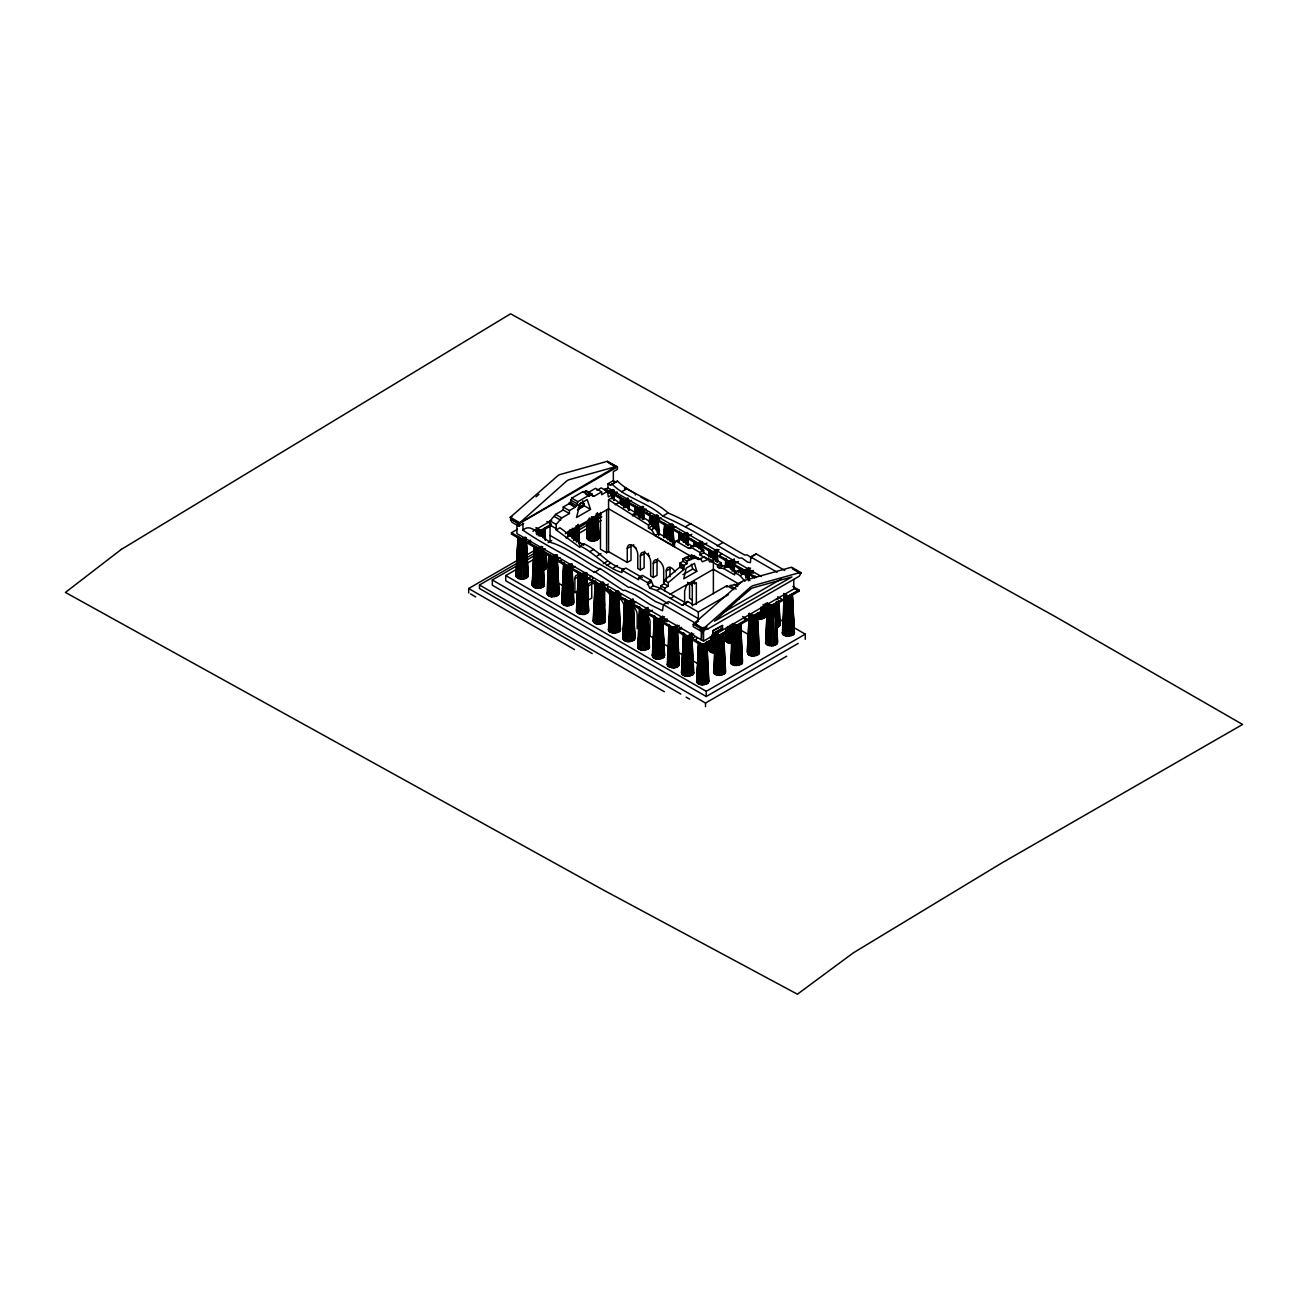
<?xml version="1.0" encoding="UTF-8"?>
<svg xmlns="http://www.w3.org/2000/svg" width="1308" height="1308" viewBox="0 0 1308 1308"><rect width="100%" height="100%" fill="white"/><g stroke="black" fill="none" stroke-linecap="round" stroke-linejoin="round"><path stroke-width="1.5" d="M520.502 579.052L521.042 538.553L520.061 538.324L519.031 578.692L523.658 579.052L527.353 577.417L525.554 537.474M536.689 588.24L537.212 547.741L536.247 547.512L535.217 587.897L539.828 588.24L543.539 586.605L541.741 546.662M539.664 536.035L539.746 529.953M557.224 595.925L556.407 555.246L558.205 595.189L551.338 596.84L551.878 556.341M571.269 564.189L573.067 604.133L567.786 605.882L566.201 605.768L566.74 565.269M572.136 538.373L572.266 528.252M580.932 614.433L581.471 573.95L580.507 573.705L579.46 614.09L584.087 614.433L587.783 612.798L586 572.855M597.004 515.368L598.083 539.337L594.372 540.972L591.216 540.972L591.543 516.676M603.593 623.327L602.759 582.649L604.558 622.592L597.707 624.243L598.23 583.744M617.85 591.445L619.649 631.388L614.368 633.137L612.798 633.023L613.321 592.524M623.507 507.553L623.622 499.46M632.287 599.653L634.184 639.939L628.919 641.705L627.333 641.59L627.873 601.091M637.993 516.039L638.091 507.929M647.068 608.596L648.85 648.523L643.585 650.289L641.999 650.174L642.539 609.675M652.659 528.759C654.278 524.721 651.629 506.343 650.812 522.039M662.061 616.64L663.712 657.466L658.447 659.216L656.861 659.101L657.401 618.602L656.224 618.03M667.505 539.714L667.325 525.244L666.41 537.424M671.593 667.783L672.132 627.284L674.209 627.284L674.748 667.783L673.162 667.898L667.898 666.132L669.794 625.845M682.269 540.204L682.351 534.122M691.131 634.674L692.929 674.617L687.648 676.367L686.079 676.252L686.602 635.753M696.837 546.744L696.902 542.689M706.14 642.817L708.037 683.119L702.756 684.885L701.186 684.754L701.726 644.255M711.912 557.551L711.634 551.175M714.757 632.729L714.757 652.986L713.171 652.872L713.416 634.642M722.997 633.644L724.779 673.587L719.514 675.353L717.928 675.239L718.468 634.74M728.67 567.345L728.752 561.263M731.499 625.224L731.499 643.471L729.913 643.34L730.158 625.126M741.865 663.843L740.475 623.344L741.865 663.843L735.014 665.478L735.537 624.979L734.36 624.406M743.434 573.999L743.124 569.65L742.404 573.754M756.711 614.008L758.607 654.311L753.326 656.076L751.757 655.946L752.296 615.447M764.117 605.751L764.657 617.736L757.806 619.371L757.888 613.305M769.954 645.76L770.494 605.261L769.513 605.032L768.483 645.4L773.11 645.76L776.805 644.125L775.415 603.609L776.805 644.125M792.583 635.312L791.765 594.649L793.547 634.593L786.697 636.228L787.236 595.729M538.618 535.773L537.882 528.988M549.883 596.481L550.913 556.096L549.442 555.246L547.643 595.189L551.338 596.84M566.201 605.768L564.729 605.408L565.775 565.04L564.893 564.304M570.877 536.035L571.024 529.985M591.216 540.972L589.761 540.629L590.317 518.426M597.707 624.243L596.235 623.883L597.265 583.499M611.327 632.663L612.357 592.295L611.523 591.919L610.068 632.107L612.798 633.023M622.494 505.28L622.444 498.888M627.333 641.59L625.862 641.231L626.908 600.846L625.535 599.653M636.98 513.766C638.827 506.703 634.233 504.005 635.394 512.85M641.999 650.174L640.528 649.814L641.574 609.446L640.675 608.711M651.646 524.459L651.858 516.382M656.861 659.101L655.39 658.758L656.42 618.373M670.121 667.423L671.151 627.039M681.223 539.959C683.07 532.896 678.492 530.214 679.637 539.043M684.607 675.909L685.637 635.524L684.803 635.148L683.348 675.337L686.079 676.252M695.823 546.499L695.709 542.117M701.186 684.754L699.715 684.411L700.745 644.026M710.865 557.306L711.012 551.24M713.171 652.872L711.699 652.529L712.173 634.347M717.928 675.239L716.457 674.879L717.503 634.494L716.604 633.775M727.624 567.1L726.905 560.314M729.913 643.34L728.458 642.996L728.867 626.843M735.014 665.478L733.543 665.118L734.573 624.75M751.757 655.946L750.285 655.602L751.315 615.218L749.958 614.008M785.225 635.884L786.271 595.5L784.784 594.649L783.001 634.593L786.697 636.228M517.772 578.136L519.227 537.948L518.197 536.901L516.186 576.566L519.031 578.692M533.958 587.341L535.413 547.153L534.367 546.106L532.372 585.755L535.217 587.897M537.784 533.37L537.931 529.348M548.608 595.925L550.079 555.736M564.729 605.408L563.47 604.852L564.942 564.664M569.765 535.544L569.977 529.511M578.201 613.534L579.673 573.345L578.626 572.299L576.632 611.948L579.46 614.09M589.761 540.629L588.486 540.073L589.303 517.968M594.976 623.327L595.794 582.649L593.995 622.592L596.235 623.883M621.594 504.888C623.099 498.119 619.845 494.784 620.466 503.76M625.862 641.231L624.603 640.675L626.074 600.486M635.999 515.368L636.293 507.341M640.528 649.814L639.269 649.259L640.74 609.07M655.39 658.758L654.131 658.186L655.602 617.997M665.445 536.999C666.786 518.72 664.235 521.074 664.137 537.784M668.862 666.867L669.68 626.189M680.324 539.55L680.552 533.533M694.94 546.106L694.319 540.727M699.715 684.411L698.456 683.855L699.388 642.817M709.966 556.897L709.655 550.03M711.699 652.529L710.44 651.956L710.882 639.906M716.457 674.879L715.198 674.323L716.67 634.135M726.725 566.691L726.954 560.674M728.458 642.996L727.183 642.441L727.771 626.352M733.543 665.118L732.267 664.562L733.739 624.374M741.538 573.362C742.895 569.062 739.723 565.906 740.442 572.266M750.285 655.602L749.026 655.046L750.481 614.858M768.483 645.4L767.224 644.844L768.679 604.656M783.966 635.312L785.438 595.124M549.851 558.532L549.998 554.478M611.294 594.715L611.441 590.66M625.764 605.31L625.911 601.255M684.574 637.944L684.722 633.889M516.186 576.566L517.265 563.699M517.657 555.54L518.508 537.179M516.807 577.417L518.589 537.474M533.272 576.975L533.451 572.888M533.648 568.817L534.302 554.543M532.977 586.605L534.776 546.662M537.032 534.858L537.294 528.873M548.019 583.515L548.69 569.242M562.669 601.14L563.078 588.371M563.454 580.212L564.206 563.911M562.505 604.133L563.764 563.029L561.688 602.367L563.47 604.852M568.915 534.907L569.078 530.917M577.515 603.168L576.632 611.948M577.711 599.08L577.891 595.009M578.087 590.938L578.741 576.648M577.237 612.798L579.035 572.855M587.897 527.664L587.684 536.362L586.703 537.588L588.486 540.073M587.521 539.337L588.42 519.374M593.995 622.592L593.194 620.842L594.175 619.616L594.47 608.89M594.846 600.732L595.696 582.371M609.463 619.714L610.231 603.397M610.607 595.238L610.787 591.151M610.068 632.107L609.087 631.388L610.754 590.562M620.908 504.365L621.169 498.381M623.916 630.309L624.586 616.035M625.061 605.833L625.338 599.718M624.603 640.675L623.638 639.939L625.437 599.996M638.304 645.008L638.958 630.734M639.334 622.575L640.004 608.302M639.269 649.259L638.304 648.523L639.955 607.697M649.913 523.396L650.289 515.238M650.027 523.511L650.256 514.633M653.346 649.863L652.349 655.7L654.131 658.186M653.64 643.749L654.67 621.316M653.166 657.466L654.948 617.523M665.151 524.181L664.578 536.411L665.249 524.459M682.743 662.943L683.414 648.67M683.888 638.467L684.068 634.396M683.348 675.337L682.367 674.617L684.035 633.791M694.27 545.6L694.45 541.61M698.456 683.855L697.491 683.119L699.273 643.176A6.622 3.826 0 0 0 701.039 643.487M709.443 550.112L709.165 556.227L709.541 550.39M710.44 651.956L709.476 651.237L709.917 641.247M715.198 674.323L714.233 673.587L715.934 633.366M725.94 566.021L726.218 559.906M726.038 566.184L726.169 559.301M726.512 632.075L725.4 639.939L727.183 642.441M726.218 641.705L726.676 631.715M732.267 664.562L731.303 663.843L733.003 623.622M740.753 572.659L740.949 568.571M740.868 572.855L741.047 568.866M748.143 648.752L748.814 634.478M749.288 624.276L749.746 614.09M749.026 655.046L748.062 654.311L749.844 614.368M766.537 634.478L767.093 622.248M767.567 612.046L767.943 603.887M766.259 644.125L767.649 603.609L765.638 643.274L767.224 644.844M783.476 620.875L784.13 606.601M516.186 574.735L518.099 537.653M532.372 585.755L534.269 546.858M536.591 532.961L536.787 529.053M536.591 534.253L536.901 528.318M547.643 595.189L549.033 554.69M561.9 603.282L563.895 562.424M568.277 536.133L568.473 532.176M576.632 610.133L578.528 573.051M586.916 536.672L587.717 521.058M586.916 538.487L587.815 520.649M593.391 621.741L595.402 580.899M609.087 631.388L610.476 589.679M624.93 600.192L622.821 638.19L623.638 639.939M623.033 639.089L625.028 599.44M634.854 512.899L635.05 508.992M634.952 512.245L635.247 506.294M638.304 648.523L639.694 606.83M649.487 523.527L649.978 513.766M649.586 522.889L649.978 514.96M652.561 656.616L654.556 615.757M664.137 536.362L664.742 524.655M667.898 666.132L669.287 625.633M679.015 541.038L679.506 531.277M683.757 632.909L681.55 672.852L682.367 674.617M681.762 673.767L683.757 634.118M693.747 546.989L694.058 541.054M697.491 683.119L696.673 681.354L697.769 662.878M697.981 658.987L698.766 643.373M696.87 682.269L698.881 642.62M708.74 556.44L709.05 550.586M708.838 555.786L709.149 549.834M709.476 651.237L709.263 640.756M708.871 650.387L709.263 642.457M714.233 673.587L715.623 633.088M725.515 567.558L725.907 558.418M725.613 640.855L726.12 630.947M731.303 663.843L732.594 624.079M740.344 572.953L740.541 569.045M747.44 651.646L749.353 614.564M748.062 654.311L749.451 613.812M783.001 634.593L784.391 594.094M515.99 575.651L518.05 536.313M532.16 584.856L534.236 545.501M536.444 533.615L536.656 529.675M547.038 594.339L548.804 556.064M568.081 535.315L568.293 531.391M576.419 611.049L578.496 571.694M586.703 537.588L587.537 521.843M593.194 620.842L595.254 581.488L595.908 582.305M608.482 630.538L610.346 590.284M620.319 503.122L620.63 497.22M622.821 638.19L624.897 598.835M634.805 511.591L635.018 507.651M639.563 607.435L637.699 647.689M649.438 522.235L649.847 514.371M652.349 655.7L654.409 616.362M663.99 537.065L664.709 523.298M667.293 665.281L669.14 625.028M678.852 541.725L679.375 531.882M681.55 672.852L683.626 633.513M693.6 546.352L693.91 540.449M696.673 681.354L698.734 642.015M708.593 557.094L709.001 549.229M708.658 649.471L709.067 641.607M715.378 634.462L713.628 672.737M725.351 566.904L725.776 559.023M725.4 639.939L725.826 632.075M730.698 662.992L732.464 624.701M740.295 571.629L740.508 567.705M747.244 652.545L749.304 613.207M765.638 643.274L767.502 603.021M782.397 633.742L784.146 595.451M699.306 619.207L668.715 601.549L663.352 604.656L662.518 610.771L650.141 604.639L635.377 595.091L624.93 590.235L623.278 590.529L594.322 571.4L594.322 572.413C571.285 557.388 545.763 546.106 522.987 530.198L522.922 523.821M784.735 570.386L756.22 553.922L750.825 556.979L750.432 562.636L747.489 562.08L742.012 558.075L739.233 558.107C713.939 544.014 689.332 527.238 662.715 516.088C647.869 502.452 626.745 498.413 612.046 484.222L610.329 485.121L607.958 483.747L607.958 487.949L761.321 576.501M543.915 537.392L543.67 528.988M543.36 551.927L543.834 570.108L546.057 568.817L545.338 552.843M572.087 604.852L570.68 564.304M612.684 498.397L613.027 489.879L613.485 499.852M642.424 519.39L642.62 506.85L643.16 518.835M633.219 640.675L632.402 599.996M647.885 649.259L646.479 608.711M686.602 543.572L686.88 533.043L687.419 545.027L687.354 540.923M674.748 667.783L677.479 666.867L676.547 625.845M677.479 666.867L678.443 666.132L676.661 626.189M733.003 570.713L732.693 560.314M723.814 674.323L722.408 633.775M757.643 655.046L756.809 614.368M775.84 644.844L775.006 604.182M776.167 627.513L779.323 626.319L778.244 602.367M516.905 524.165L516.905 533.566L703.541 641.1L703.541 631.372L706.86 626.745M633.726 626.221L634.02 636.963L635.001 638.19L634.184 639.939M764.657 614.22L764.657 617.736M776.331 630.407L777.41 643.274M683.005 558.761L687.06 561.099L687.06 563.634L683.005 561.296L683.005 558.761L691.605 555.181L698.799 559.383L700.728 559.252L702.38 561.819L708.347 559.235L709.721 561.949L713.383 561.263L713.383 593.783M689.103 556.096L693.158 558.434L698.145 557.764L698.799 559.383M550.047 541.577L550.047 520.895L555.606 514.387L563.225 509.989L569.389 513.537L569.389 510.594L563.225 507.046L563.225 509.989M624.079 569.421C607.566 564.827 599.26 550.374 583.646 543.736L579.902 545.91L579.902 547.398L556.194 529.936L556.194 524.443L561.77 517.935L569.389 513.537M543 537.801L543.621 529.348M626.875 507.308L626.875 498.888M656.24 530.508C655.798 504.953 656.845 515.565 657.303 532.078M617.409 632.663L616.379 592.295L617.212 591.919L618.684 632.107M685.67 543.997L686.242 533.533M700.107 548.51L700.156 542.117M661.488 658.758L660.654 618.03M732.071 571.138L732.644 560.674M690.689 675.909L689.659 635.524L690.493 635.148L691.965 675.337M739.625 665.118L738.807 624.406M589.172 495.176L577.907 501.683L576.615 505.689L570.468 502.141L571.743 498.135L583.025 491.628L589.172 496.043L586.098 494.277M546.074 554.428L546.057 568.817M557.012 557.388L559.023 593.44L558.205 595.189M586.605 574.997L588.6 611.049L587.783 612.798M605.163 619.927L604.558 622.592M662.518 619.665L664.529 655.7L663.712 657.466M708.642 680.454L708.037 683.119M792.256 594.846L794.365 632.827L793.547 634.593M579.902 545.91C595.81 553.284 604.95 567.459 622.003 572.561L622.003 570.206L638.631 579.82L638.631 577.547L647.346 582.567L649.618 587.995L656.747 590.513L682.433 605.359L687.665 601.516L693.551 604.917L726.954 585.641L733.772 589.581M682.433 605.359L687.665 601.516M511.297 518.638L510.316 517.298L557.094 476.357A9.581 5.526 -60 0 1 560.462 474.412L607.239 461.332L616.231 466.515L519.292 523.249L510.545 519.063L511.935 522.252L518.835 526.241L523.625 523.462M536.051 496.893L538.978 494.326M519.292 523.249L566.07 481.54A9.581 5.526 -60 0 1 569.454 479.595L616.231 466.515M702.282 628.658L694.286 623.262L741.064 582.322A9.581 5.526 -60 0 1 744.432 580.376L791.209 567.312L800.185 573.264L801.117 572.74L799.319 576.158L707.971 628.886L703.867 627.35L702.282 628.265L701.48 639.906M702.282 628.265L703.263 628.837L750.04 587.505A9.581 5.526 -60 0 1 753.408 585.559L800.185 572.495M679.751 563.176L683.806 565.514L683.806 569.536L668.274 582.632L668.274 586.115L664.219 583.777L664.219 580.294L679.751 567.198L679.751 563.176L683.005 561.296M523.658 579.052L523.478 538.258L525.129 578.692M539.828 588.24L539.648 547.447L541.299 587.897M584.087 614.433L583.908 573.64L585.559 614.09M669.99 541.741L670.121 525.244L671.151 541.463M714.184 559.579L714.43 551.175M730.943 569.372L730.829 561.263L731.81 561.034M745.674 578.038L745.92 569.65L746.737 577.793M689.234 676.252L688.695 635.753L689.659 635.524M738.153 665.478L737.63 624.979L738.595 624.75M773.11 645.76L772.93 604.966L774.581 645.4M526.208 538.275L528.17 575.651L527.353 577.417M597.658 513.979L598.9 537.588L598.083 539.337M542.591 551.404L544.357 584.856L543.539 586.605M546.826 593.44L547.038 592.524M633.661 544.619L633.252 545.943L636.097 548.085M571.907 564.991L573.869 602.367L573.067 604.133M648.392 553.284L648.392 554.118M608.269 629.622L609.266 628.396M618.488 592.246L620.466 629.622L619.649 631.388M667.08 664.382L668.061 663.156M677.201 625.028L679.261 664.382L678.443 666.132M691.67 633.513L693.747 672.852L692.929 674.617M778.898 600.961L780.14 624.57L779.323 626.319M730.485 662.077L732.202 660.131M782.184 632.827L783.165 631.617M723.635 634.462L725.597 671.838L724.779 673.587M740.606 622.739L742.47 662.992M757.348 613.207L759.425 652.545L758.607 654.311M510.316 517.674L511.902 516.758M607.958 483.747L613.338 480.625L613.338 471.665L617.425 469.31L617.425 466.923L607.239 461.332M510.545 520.437L512.54 519.292M510.545 519.063L518.835 523.854L617.425 466.923M525.113 538.471L522.072 540.22L511.444 534.089L511.444 532.748L517.527 529.25M612.308 497.547L608.563 499.705L648.49 525.162L648.49 528.007L652.234 525.849L652.234 522.987L618.978 502.599L612.308 497.547L612.308 494.702L608.4 496.958L607.386 491.416L601.68 494.718L601.68 491.873L593.832 496.402L592.311 495.748L592.311 494.228L586.164 490.68L583.025 492.495L583.025 491.628M569.094 502.926L575.258 507.193L569.094 503.645L570.468 502.141M522.987 530.198C532.307 520.927 543.621 541.774 553.447 543.261C570.092 549.327 584.186 561.312 599.702 569.307L599.702 568.293L628.641 587.423L630.293 587.129L640.756 592.001L655.504 601.533L662.061 604.296M563.225 507.046L569.094 503.645M596.955 490.353L601.239 487.868L609.544 492.626L614.106 489.993M589.172 496.043L592.311 494.228M610.329 485.121L617.441 481.115C632.14 495.291 653.264 499.329 668.11 512.981C694.712 524.132 719.318 540.891 744.628 555.001L747.408 554.968L751.511 557.96M612.046 484.222L617.441 481.115M575.258 506.474L576.615 505.689M532.928 531.261L551.649 520.453M578.038 505.215L583.319 502.174M604.427 489.977L607.958 487.949M569.389 510.594L575.258 507.193M525.113 537.13L522.072 538.896L511.444 532.748M578.12 507.733L584.186 504.218L584.186 505.558L578.12 509.057M604.999 488.669L609.544 491.301L612.585 489.535M577.384 509.907L584.382 505.853L590.529 509.417L576.534 517.494L580.016 503.727L587.194 499.591L590.529 509.417M551.42 525.489L540.776 531.62L536.231 528.988M542.82 546.793L538.258 549.425L527.631 543.278L527.631 541.953L530.656 540.188M527.631 543.278L530.656 541.528M627.693 499.378L624.652 501.127L614.024 494.996L614.024 493.656L617.065 491.906M614.024 494.996L617.065 493.23M621.741 491.694L627.137 488.587M556.194 529.936L559.938 527.778L583.646 545.24L583.646 543.736M541.299 546.335L538.258 548.085L527.631 541.953M468.673 592.851L468.673 588.502L518.131 559.938M526.961 554.837L534.024 550.766M548.166 542.607L551.698 540.564M565.367 533.697L608.563 508.763L691.654 556.734M615.234 504.757L618.978 502.599M627.693 498.037L624.652 499.803L614.024 493.656M592.181 653.559L479.48 588.502L479.48 584.987L516.513 563.601M527.091 557.502L534.154 553.431M578.234 527.974L588.813 521.876M597.642 516.774L601.157 514.747M557.486 555.377L552.924 558.009L542.297 551.862L542.297 550.537L545.322 548.788M680.847 694.074L492.315 585.232L492.315 579.967L517.036 565.71M525.865 560.609L534.678 555.508M577.041 531.064L587.635 524.949M596.464 519.848L601.762 516.791M566.053 537.915L569.798 535.74M643.699 506.981L639.138 509.613L628.51 503.466L628.51 502.141L631.551 500.375M798.191 643.422L706.238 696.51L505.738 580.768L505.738 575.569L518.115 568.424M526.961 563.323L534.04 559.235M578.25 533.713L587.096 528.612M597.707 522.481L601.239 520.437M555.965 554.919L552.924 556.668L542.297 550.537M642.179 506.523L639.138 508.272L628.51 502.141M632.434 514.682L636.178 512.523M572.332 564.304L567.786 566.936L557.143 560.805L557.143 559.464L560.184 557.715M632.434 515.892L636.178 513.733M658.431 515.646L653.869 518.279L643.242 512.147L643.242 510.807L646.266 509.057M589.843 551.633L593.587 549.474M570.828 563.862L567.786 565.612L557.143 559.464M649.733 515.009A4.284 2.469 0 0 0 653.869 516.84L656.91 515.189M587.063 572.986L582.518 575.618L571.874 569.471L571.874 568.146L574.915 566.397M662.715 516.088L668.11 512.981M648.49 525.162L652.234 522.987M673.293 524.59L668.731 527.206L658.104 521.074L658.104 519.75L661.129 517.984M597.167 555.867L600.912 553.709M600.47 512.458L600.47 549.229L606.618 552.777L608.563 551.649L627.268 562.456L631.012 560.282L631.012 546.254A7.439 4.3 60 0 1 631.192 544.782M651.564 529.789L655.308 527.631L658.921 533.304L655.161 535.462L651.564 529.789L648.49 528.007M574.899 578.643L578.643 576.485A7.439 4.3 60 0 1 578.823 575.013A7.439 4.3 60 0 0 574.899 578.643L574.899 592.688L571.58 590.775M585.559 572.528L582.518 574.277L571.874 568.146M627.268 562.456L627.268 548.412L631.012 546.254M603.299 563.634L607.043 561.475M658.104 519.75L668.731 525.881L671.772 524.132M594.322 572.413L598.361 570.092M606.536 565.514L610.28 563.356M687.943 533.173L683.397 535.806L672.753 529.658L672.753 528.334L675.795 526.568M603.838 582.779L599.277 585.412L588.649 579.264L588.649 577.94L591.69 576.19M613.615 567.721L617.376 565.563M685.735 526.552L691.131 523.445M574.899 592.688L578.643 590.529L578.643 576.485M591.739 584.038L591.739 598.083L587.979 600.241L587.979 586.213L591.739 584.038A7.292 4.218 60 0 1 592.426 581.455M627.268 548.412A7.439 4.3 60 0 1 632.532 545.371A7.439 4.3 60 0 1 637.781 554.478L637.781 568.522L640.364 570.01L640.364 555.965L644.108 553.807A7.292 4.218 60 0 1 644.795 551.224M686.438 532.716L683.397 534.465L672.753 528.334M622.003 570.206L625.747 568.048L642.391 577.645M602.318 582.322L599.277 584.071L588.649 577.94M702.494 541.725L697.932 544.357L687.305 538.226L687.305 536.885L691.867 534.253M618.929 591.559L614.368 594.192L603.74 588.06L603.74 586.72L608.285 584.087M640.364 570.01L644.108 567.852L644.108 553.807M640.364 555.965A7.292 4.218 60 0 1 645.514 552.99A7.292 4.218 60 0 1 650.681 561.933L650.681 575.978L653.281 577.482L653.281 563.437L657.041 561.263A7.341 4.251 60 0 1 657.728 558.663M676.122 541.103L688.695 548.379L694.483 544.978L703.704 550.308L703.704 552.712L721.264 562.849L721.264 564.827L717.52 567.002L717.52 565.007L710.685 561.067M700.974 541.283L697.932 543.033L687.305 536.885M638.631 577.547L642.391 575.373L651.106 580.409L653.362 585.837L660.491 588.355L686.177 603.184M617.409 591.102L614.368 592.867L603.74 586.72M719.106 549.638L713.024 553.153L702.396 547.006L702.396 545.681L706.958 543.049M633.464 600.127L628.919 602.759L618.275 596.611L618.275 595.287L621.316 593.538M618.275 596.611L621.316 594.862M653.281 577.482L657.041 575.307L657.041 561.263M666.263 580.948L666.263 570.926L670.007 568.767A7.308 4.218 60 0 1 670.186 567.312M700.728 559.252L691.605 555.181M647.346 582.567L651.106 580.409M688.695 548.379L690.738 548.346L690.738 547.153L699.96 552.466L703.704 550.308M687.06 561.099L693.158 558.434M647.346 584.529L651.106 582.371M699.96 552.466L699.96 554.87L703.704 552.712M717.225 545.861L722.621 542.738M683.806 565.514L687.06 563.634M649.618 587.995L653.362 585.837M702.396 545.681L713.024 551.812L716.065 550.063M631.96 599.669L628.919 601.418L618.275 595.287M660.72 588.486L660.72 585.788L664.219 583.777M682.956 574.621L692.717 568.996L696.772 571.334L683.757 578.839L686.177 568.163L694.45 563.372L696.772 571.334M648.13 608.711L643.585 611.343L632.941 605.212L632.941 603.871L635.982 602.121M656.747 590.513L660.491 588.355M734.36 560.314L729.799 562.947L719.155 556.799L719.155 555.475L722.196 553.725M660.72 585.788L664.758 588.126L668.274 586.115M717.52 565.007L721.264 562.849M669.712 594.486L687.845 584.022M688.499 583.646L713.383 569.274L738.791 583.94M648.13 607.386L643.585 610.019L632.941 603.871M684.624 602.988L684.624 591.085L686.308 585.886L688.188 583.597L690.264 583.908L694.564 581.422L694.564 583.662L696.346 582.649L696.346 604.296M717.52 567.002L719.122 567.934L722.866 565.759L727.264 566.315L736.829 571.841M734.36 558.974L729.799 561.606L719.155 555.475M670.481 598.443L674.225 596.284M719.122 567.934L723.52 568.473L727.264 566.315M664.513 616.771L658.447 620.27L647.803 614.139L647.803 612.814L652.365 610.182M750.596 568.113L744.53 571.612L733.886 565.481L733.886 564.14L738.448 561.508M750.825 556.979L756.22 553.922M723.52 568.473L734.671 574.915L734.671 572.512L738.415 570.353L743.86 573.493L749.925 580.539M662.992 616.313L658.447 618.946L647.803 612.814M733.886 564.14L744.53 570.288L747.571 568.522M734.671 572.512L740.115 575.651L743.86 573.493M679.244 625.437L673.162 628.952L662.535 622.804L662.535 621.48L667.096 618.847M662.535 622.804L667.096 620.188M754.83 577.923L748.748 574.408L748.748 573.084L753.31 570.452M748.748 574.408L753.31 571.776M742.176 581.619L736.093 584.627L729.897 585.526L736.191 589.107M683.921 603.675L698.325 611.997L728.409 594.649M676.203 625.862L673.162 627.611L662.535 621.48M693.731 633.922L687.648 637.421L677.021 631.29L677.021 629.949L681.566 627.317M677.021 631.29L681.566 628.658M707.971 628.886L704.26 629.9L702.87 629.099L700.14 630.669L693.24 626.696L693.24 624.308L698.521 621.251M722.245 613.076L781.628 578.806M692.21 633.464L687.648 636.097L677.021 629.949M703.263 628.837L706.614 628.118M710.358 636.702L713.4 638.467L713.4 639.792L702.756 645.939L692.128 639.792L692.128 638.467L695.169 636.702M712.991 633.595L722.294 628.232L722.294 625.371L722.654 628.445L712.991 633.595L712.991 630.734L720.741 626.27M712.991 630.734L722.654 625.584M703.541 641.1L793.776 589.009L793.776 579.428M713.4 638.467L702.756 644.599L692.128 638.467M714.953 633.775L719.514 636.407L730.142 630.26L730.142 628.935L719.514 635.067L716.473 633.317M732.022 624.014L736.584 626.646L747.211 620.515L747.211 619.174L736.584 625.322L733.543 623.573M748.781 614.498L753.326 617.131L763.97 610.983L763.97 609.659L753.326 615.79A4.284 2.469 0 0 1 749.19 613.844M767.387 603.658A4.284 2.469 0 0 0 771.524 605.49L782.168 599.456L782.168 600.797L771.524 606.928L765.458 603.429M783.721 594.78L788.283 597.396L798.91 591.265L798.91 589.941L788.283 596.072L783.721 593.44M505.738 575.569L706.238 691.327L805.27 634.151L805.27 639.334M492.315 579.967L705.519 703.05L786.713 656.175M537.212 547.741L539.305 547.741M582.518 614.564L582.518 574.016L583.548 573.95M628.445 600.928L629.393 600.928M752.852 615.3L753.8 615.3M702.282 644.108L703.23 644.108M647.46 608.024L648.85 648.523M708.871 648.572L709.476 647.722M696.87 680.454L697.491 679.604M516.807 573.885L517.69 573.705M562.505 600.617L563.388 600.421M747.424 568.98L748.405 568.31L749.01 580.196M593.995 619.076L594.895 618.897M661.93 617.523L662.747 658.186M715.116 669.892L714.397 670.612M756.335 619.027L757.806 619.371M612.389 490.353L611.768 498.789M570.631 564.664L569.798 565.04L570.828 605.408M602.121 583.139L601.288 583.499L602.334 623.883M646.43 609.07L645.596 609.446L646.626 649.814M756.171 614.858L755.337 615.218L756.384 655.602M722.359 634.135L721.526 634.494L722.556 674.879M626.663 499.231L625.698 499.46L625.813 507.553M655.88 516.382L654.916 516.611L655.079 528.759M699.944 542.46L698.979 542.689L699.061 548.771M616.379 592.295L615.414 592.524L615.954 633.023M648.588 555.475L649.487 555.655M775.922 640.413L776.805 640.593M684.754 634.789L684.166 634.674A6.622 3.826 0 0 1 682.956 633.988M757.724 650.616L758.607 650.795L757.953 636.522M633.301 636.244L634.184 636.424M635.819 506.785L637.421 507.161M666.867 524.737L665.412 524.394A6.622 3.826 0 0 1 662.992 522.987M681.681 533.353L680.078 532.977A6.622 3.826 0 0 1 677.658 531.571M711.176 550.668L709.721 550.325A6.622 3.826 0 0 1 707.285 548.919M742.666 569.144L741.211 568.784A6.622 3.826 0 0 1 738.791 567.394M794.169 631.928L793.269 624.962M543.36 583.63L544.357 584.856M558.81 592.524L557.829 583.515M791.847 567.378L801.117 572.74M792.713 568.947L800.185 573.264M608.743 462.967L616.231 467.283M750.825 557.028L777.099 572.201M613.338 480.625L615.725 481.998M640.658 496.876L648.245 501.258M792.828 586.425L798.91 589.941M794.348 588.633L798.91 591.265M643.242 510.807L653.869 516.954M748.748 573.084L756.351 577.466M606.16 491.154L612.308 494.702M601.68 491.873L595.516 488.309L587.684 492.838L593.832 496.402M692.439 546.204L679.866 538.945L674.503 542.052L674.503 546.63L655.161 535.462M777.606 596.824L782.168 599.456M721.264 564.827L722.866 565.759M652.234 525.849L655.308 527.631M709.345 558.925L713.383 561.263M708.347 559.235L704.293 556.897L698.325 559.481L694.107 555.426M699.96 554.87L707.775 559.383M657.352 532.601L675.01 542.787M692.275 555.769L696.33 558.107M691.605 555.9L696.559 558.679M690.052 555.442L694.107 557.78M689.757 556.113L693.812 558.451M734.36 584.251L737.761 586.213M766.979 602.972L771.524 605.604M687.076 557.257L691.131 559.595M685.425 557.355L689.48 559.693M581.144 502.468L584.186 504.218M763.856 608.334L767.387 610.378M571.743 498.135L577.907 501.683M760.929 607.893L763.97 609.659M778.881 618.913L782.397 620.94M792.959 627.039L805.27 634.151M570.468 499.901L576.615 503.449M679.751 563.813L683.806 566.151M679.751 565.677L683.806 568.015M679.751 567.198L683.806 569.536M750.301 614.041L753.326 615.79A4.284 2.469 0 0 0 757.479 613.844M691.867 582.109L694.564 583.662M687.567 582.338L690.264 583.908M742.666 616.542L747.211 619.174M744.187 618.766L747.211 620.515M555.606 514.387L561.77 517.935M554.559 516.644L560.707 520.192M664.219 580.294L668.274 582.632M692.177 599.931L689.561 598.41L689.561 584.365A7.308 4.218 60 0 0 689.381 582.73M748.846 634.789L740.328 629.867L740.328 623.736M550.047 520.895L556.194 524.443M546.858 521.516L551.42 524.148L540.776 530.296L535.953 527.631M550.047 525.08L556.194 528.645M727.101 627.186L730.142 628.935M550.047 535.446L668.323 603.724M663.352 604.656L695.627 623.295M510.316 517.298L519.292 522.481M694.286 623.262L703.263 628.445M693.24 624.308L701.529 629.083M701.48 630.178L703.541 631.372M710.358 638.042L713.4 639.792M558.32 583.123L563.29 586M653.559 638.108L650.109 636.113L650.109 622.068A7.292 4.202 60 0 0 646.299 614.122M663.892 644.076L669.058 647.051M677.675 652.022L682.841 655.014M693.158 660.965L698.325 663.957M686.128 697.131L689.659 699.159M479.48 584.987L664.382 691.736M468.673 588.502L574.441 649.553M470.439 593.865L475.72 596.922M780.14 624.57L779.159 623.344L778.947 614.646M598.9 537.588L597.494 513.243M693.747 672.852L692.766 671.625L692.553 662.943M679.261 664.382L678.165 656.502M620.466 629.622L619.371 621.741M704.26 629.9L700.14 629.671L700.14 630.669M740.115 575.651L744.971 581.292M649.471 647.689L647.705 609.397M696.412 640.871L696.363 640.789A6.622 3.826 0 0 1 696.134 639.792M681.304 632.369L681.909 633.203M652.103 615.218L652.692 616.052A6.622 3.826 0 0 0 655.128 617.458M637.241 606.274L637.846 607.125M608.024 589.123L608.629 589.973M576.174 570.55L576.779 571.383A6.622 3.826 0 0 0 580.801 573.166M561.377 561.786L562.048 562.718A6.622 3.826 0 0 0 564.467 564.124M655.079 516.807L655.046 516.742A4.284 2.469 0 0 0 656.894 516.12M582.681 500.866L584.382 505.853M691.327 564.222L692.717 568.996M792.403 595.451L794.365 632.827M775.546 603.021L777.622 642.359M764.853 604.182L765.474 615.986M748.552 567.705L749.173 579.509M733.919 561.001L734.54 572.79M717.046 549.229L717.667 561.034M702.069 542.411L702.478 550.276M706.778 642.015L708.854 681.354M687.518 533.86L688.139 545.649M672.852 525.26L673.784 542.967M657.989 516.333L658.921 534.04M662.469 616.362L664.529 655.7M643.258 507.651L643.879 519.456M629.001 503.122L629.311 509.025M632.941 598.835L635.001 638.19M613.681 490.68L614.188 500.506M603.413 583.466L605.375 620.842M586.638 573.672L588.6 611.049M578.512 525.489L579.444 543.196M557.044 556.064L559.023 593.44M544.798 527.713L545.42 539.517M546.155 553.284L546.875 567.051M792.158 594.094L794.169 633.742M778.734 601.68L779.928 625.469M775.513 604.361L777.41 641.443M764.673 604.999L765.278 616.885M757.218 613.812L759.212 653.46M740.573 624.079L742.47 661.161M733.788 560.38L734.279 570.141M733.674 559.628L734.279 571.531M723.389 633.088L725.4 672.737M716.915 549.834L717.618 562.293M701.922 541.79L702.331 549.605M701.922 543.033L702.331 550.962M706.647 642.62L708.642 682.269M687.485 535.185L687.975 544.946M687.272 532.487L687.877 544.39M691.54 632.909L693.534 673.767M672.721 524.655L673.718 544.161M672.721 525.881L673.62 543.719M677.053 625.633L679.048 665.281M657.859 515.712L658.856 535.234M657.859 516.954L658.758 534.792M662.322 616.967L664.317 656.616M643.225 508.992L643.732 518.753M643.029 506.294L643.618 518.181M647.558 608.776L649.259 641.95M628.837 502.468L629.246 510.284M628.641 499.803L629.148 509.711M632.909 600.192L634.805 637.274M632.794 599.44L634.805 639.089M613.534 491.301L614.041 499.82M618.259 590.873L620.254 630.538M603.168 582.093L605.163 621.741M597.38 512.72L598.688 538.487M586.507 574.277L588.404 611.948M578.349 524.737L579.346 544.259M578.234 524.246L579.248 544.063M571.661 563.634L573.672 603.282M556.816 554.69L558.81 594.339M544.766 529.053L545.273 538.814M544.668 528.318L545.273 540.204M545.959 554.085L546.662 567.966M542.248 548.085L544.144 585.755M526.061 537.653L527.958 574.735M526.061 538.896L527.958 576.566M791.945 596.399L792.697 612.716M778.473 604.459L778.669 608.531M775.104 603.887L775.955 622.248M756.907 614.09L757.659 630.407M748.111 568.571L748.29 572.659M740.164 623.622L740.541 631.764M741.015 641.966L741.669 656.24M733.379 559.906L733.853 570.108M723.079 633.366L723.553 643.569M723.929 651.727L724.599 666.001M716.604 550.112L716.98 558.271M706.336 642.898L706.533 646.97M707.007 657.172L707.661 671.445M701.709 545.403L701.889 549.474L701.431 541.61M691.327 636.424L692.259 656.829M672.312 524.181L672.492 528.252M672.966 538.455L673.162 542.526M677.037 632.026L677.593 644.272M657.45 515.238L658.202 531.555M662.486 627.431L663.238 643.749M642.996 512.687L643.291 518.802M647.166 608.302L647.722 620.548M648.098 628.707L648.768 642.98M628.527 504.218L628.805 510.333M632.5 599.718L633.432 620.106M613.223 491.628L613.599 499.787M618.046 593.194L619.076 615.627M602.857 582.371L603.135 588.486M603.609 598.688L604.361 615.005M597.135 515.434L597.789 529.707M586.654 584.807L587.325 599.08M577.891 524.966L578.169 531.097M578.365 535.168L578.545 539.239M571.367 563.911L571.825 574.098M572.217 582.256L572.871 596.53M556.603 557.012L557.257 571.285M545.681 557.143L545.861 561.214M542.117 552.499L542.869 568.817M543.065 572.888L543.245 576.975M525.751 539.223L526.029 545.338M526.503 555.54L527.075 567.77M748.013 568.866L748.552 580.85M733.281 560.184L733.723 570.174M716.506 550.39L717.046 562.375M672.214 524.459L673.113 544.422M657.352 515.532L658.153 533.5M628.151 498.381L628.674 510.365M577.76 524.917L578.561 542.885M544.259 528.873L544.717 538.863M747.522 570.108L747.686 574.163M739.658 627.17L739.821 631.224M716.097 553.66L716.261 557.715M705.682 642.408L705.829 646.446M602.35 585.935L602.514 589.99M777.475 602.939L778.358 627.055M763.185 604.394L763.692 618.471M747.375 569.34L747.735 579.395M739.429 624.374L740.884 664.562M715.868 550.881L716.244 560.919M705.601 643.667L707.072 683.855M700.777 542.084L701.072 550.128M671.576 524.933L672.23 543.033M627.497 498.855L627.873 508.91M596.154 513.946L597.102 540.073M585.363 573.345L586.818 613.534M576.991 525.505L577.564 541.577M544.422 551.453L545.093 569.536M541.103 547.153L542.575 587.341M524.917 537.948L526.388 578.136M791.324 635.884L790.294 595.5A4.284 2.469 0 0 0 791.994 594.731M776.429 601.369L777.099 627.611M762.123 606.912L762.433 619.027M715.035 551.24L715.296 561.345M704.767 644.026L705.813 684.411M675.173 627.039L676.22 667.423M641.149 507.7L641.411 517.804M630.93 600.846L631.96 641.231M595.222 516.398L595.843 540.629M575.978 525.947L576.403 542.101M554.935 556.096L555.965 596.481M789.313 595.729L789.852 636.228M775.301 603.658L775.497 617.834M760.798 607.223L760.962 619.371M754.373 615.447L754.912 655.946M732.84 625.126L732.987 637.274M720.544 634.74L721.084 675.239M716.081 634.642L716.146 638.696M703.802 644.255L704.342 684.754M684.427 534.122L684.542 542.231M659.477 618.602L660.017 659.101M644.615 609.675L645.155 650.174M640.184 507.929L640.315 518.066M629.949 601.091L630.489 641.59M610.591 490.958L610.64 494.996M600.323 583.744L600.862 624.243M594.061 516.676L594.372 540.972M574.833 528.252L574.997 540.4M568.817 565.269L569.356 605.768M553.971 556.341L554.494 596.84M541.823 529.953L541.904 536.035M542.166 556.276L542.329 568.424M788.283 595.81L788.283 636.358M771.524 605.342L771.524 645.874M759.392 613.419L759.392 619.501M753.326 615.528L753.326 656.076M748.846 614.368L748.846 622.543M744.53 570.026L744.53 574.081M738.415 570.353L738.415 572.757M736.584 625.061L736.584 665.592M729.799 561.345L729.799 567.427M726.954 585.641L726.954 587.227M719.514 634.805L719.514 675.353M713.351 630.947L713.351 633.808M713.024 551.812L713.024 553.153M713.024 553.578L713.024 559.661M706.238 691.327L706.238 696.51M705.519 703.05L705.519 706.565M702.756 644.337L702.756 684.885M701.284 629.066L701.284 640.021M698.325 611.997L698.325 619.24M698.325 643.52L698.325 659.87M697.932 542.771L697.932 546.826M694.483 544.978L694.483 546.188M692.292 582.273L692.292 605.898M687.648 635.835L687.648 676.367M683.397 534.204L683.397 542.313M673.162 627.366L673.162 667.898M670.007 568.767L670.007 576.779M668.731 525.62L668.731 539.812M664.758 588.126L664.758 590.824M663.679 583.482L663.679 569.438A7.341 4.251 60 0 0 658.48 560.429A7.341 4.251 60 0 0 653.281 563.437M658.447 618.684L658.447 659.216M653.869 516.693L653.869 526.813M643.585 609.757L643.585 650.289M639.808 620.139L639.808 616.133A7.292 4.202 60 0 1 640.495 613.55M639.138 508.011L639.138 518.148M637.176 628.658L637.176 614.613A7.308 4.218 60 0 0 632.009 605.653M635.296 494.996L635.296 493.656L624.652 487.524L624.652 488.849M628.919 601.157L628.919 641.705M624.652 499.542L624.652 507.651M624.227 621.169L624.227 607.125A7.308 4.218 60 0 0 617.719 597.609M614.368 592.606L614.368 633.137M610.574 489.47L610.574 490.794M609.544 491.301L609.544 492.626M608.563 499.705L608.563 551.649M608.155 461.577L608.155 462.46M606.618 509.891L606.618 552.777M604.656 605.555L604.656 591.51A7.341 4.251 60 0 1 605.359 588.911M599.277 583.809L599.277 624.357M592.802 516.774L592.802 541.103M586.164 490.68L586.164 492.2M573.558 528.35L573.558 540.515M567.786 565.35L567.786 605.882M552.924 556.407L552.924 596.955M540.776 530.034L540.776 536.116M538.258 547.823L538.258 588.371M522.072 579.166L522.072 538.634A4.284 2.469 0 0 0 525.113 538.062M518.835 523.854L518.835 526.241M603.511 589.973A7.341 4.251 60 0 1 609.79 594.551M587.979 586.213A7.292 4.218 60 0 1 595.729 585.51M692.177 585.886A7.308 4.218 60 0 1 692.357 584.447M666.263 570.926A7.308 4.218 60 0 1 669.451 567.247A7.308 4.218 60 0 1 675.091 571.792M759.065 612.896A6.622 3.826 0 0 1 758.019 613.697M756.645 614.302A6.622 3.826 0 0 1 755.043 614.678M751.61 614.678A6.622 3.826 0 0 1 750.024 614.302M642.457 506.785A6.622 3.826 0 0 1 640.855 507.161M634.445 506.18A6.622 3.826 0 0 1 633.399 505.379M642.849 506.932A4.284 2.469 0 0 1 641.28 507.831M638.026 508.076A4.284 2.469 0 0 1 635.426 506.932M635.001 506.327A4.284 2.469 0 0 1 634.854 505.689M655.586 515.842A6.622 3.826 0 0 1 653.869 515.973M650.55 515.45A6.622 3.826 0 0 1 649.177 514.845M648.13 514.06A6.622 3.826 0 0 1 647.46 513.128M647.247 512.147A6.622 3.826 0 0 1 647.46 511.15M754.7 577.122A6.622 3.826 0 0 1 753.637 576.321M752.983 573.427A6.622 3.826 0 0 1 753.637 572.495M755.239 577.269A4.284 2.469 0 0 1 755.239 575.994M749.206 568.179A6.622 3.826 0 0 1 747.833 568.784M748.666 568.342A4.284 2.469 0 0 1 744.53 570.174M743.418 570.092A4.284 2.469 0 0 1 740.377 568.342M731.515 560.494A6.622 3.826 0 0 1 729.799 560.625M726.48 560.118A6.622 3.826 0 0 1 725.106 559.513M724.06 558.712A6.622 3.826 0 0 1 723.389 557.797M733.51 560.265A4.284 2.469 0 0 1 730.91 561.41M727.657 561.165A4.284 2.469 0 0 1 725.515 559.023M717.716 549.72A6.622 3.826 0 0 1 716.343 550.325M717.176 549.867A4.284 2.469 0 0 1 716.065 550.979M715.165 551.371A4.284 2.469 0 0 1 713.024 551.714M711.912 551.616A4.284 2.469 0 0 1 708.887 549.867M694.63 541.545A6.622 3.826 0 0 1 693.256 540.923M692.194 540.139A6.622 3.826 0 0 1 691.54 539.207M700.974 542.199A4.284 2.469 0 0 1 699.044 542.836M696.837 542.836A4.284 2.469 0 0 1 693.796 541.087M686.716 532.977A6.622 3.826 0 0 1 685.114 533.353M687.109 533.124A4.284 2.469 0 0 1 682.286 534.269A4.284 2.469 0 0 1 679.114 531.882M670.448 524.77A6.622 3.826 0 0 1 668.731 524.9M671.756 525.048A4.284 2.469 0 0 1 668.731 525.767M667.62 525.685A4.284 2.469 0 0 1 664.595 523.936M546.515 527.402A6.622 3.826 0 0 1 545.469 528.187M545.06 527.713A4.284 2.469 0 0 1 544.929 528.35M544.488 528.955A4.284 2.469 0 0 1 541.888 530.1M539.664 530.1A4.284 2.469 0 0 1 537.065 528.955M579.967 506.539A6.622 3.826 0 0 1 579.297 507.471M612.863 489.797A6.622 3.826 0 0 1 611.261 490.189M613.256 489.944A4.284 2.469 0 0 1 611.686 490.86M621.349 498.299A6.622 3.826 0 0 1 619.976 497.694M618.913 496.909A6.622 3.826 0 0 1 618.259 495.977M627.693 498.969A4.284 2.469 0 0 1 625.764 499.607M623.556 499.607A4.284 2.469 0 0 1 620.515 497.858M520.355 537.784A6.622 3.826 0 0 1 516.333 536.002M520.96 538.7A4.284 2.469 0 0 1 517.935 536.95M534.939 546.597A6.622 3.826 0 0 1 533.566 545.992M541.283 547.251A4.284 2.469 0 0 1 534.122 546.139M556.243 555.181A6.622 3.826 0 0 1 554.641 555.573M551.208 555.573A6.622 3.826 0 0 1 549.605 555.181M548.232 554.576A6.622 3.826 0 0 1 547.185 553.774M556.636 555.328A4.284 2.469 0 0 1 555.066 556.243M551.812 556.489A4.284 2.469 0 0 1 549.213 555.328M561.148 560.805A6.622 3.826 0 0 1 561.377 559.808M571.498 564.271A4.284 2.469 0 0 1 569.928 565.17M565.645 565.17A4.284 2.469 0 0 1 563.503 563.029M584.235 573.166A6.622 3.826 0 0 1 582.518 573.296M585.543 573.444A4.284 2.469 0 0 1 582.518 574.179M581.406 574.098A4.284 2.469 0 0 1 578.365 572.332M602.596 582.583A6.622 3.826 0 0 1 600.993 582.976M597.56 582.976A6.622 3.826 0 0 1 593.538 581.177M592.655 579.264A6.622 3.826 0 0 1 592.884 578.283M602.988 582.73A4.284 2.469 0 0 1 601.418 583.646M597.135 583.646A4.284 2.469 0 0 1 594.993 581.488M611.049 591.363A6.622 3.826 0 0 1 609.675 590.758M607.746 588.06A6.622 3.826 0 0 1 607.958 587.063M617.409 592.034A4.284 2.469 0 0 1 615.479 592.671M613.256 592.671A4.284 2.469 0 0 1 610.084 590.284M632.222 599.931A6.622 3.826 0 0 1 630.636 600.307M627.202 600.307A6.622 3.826 0 0 1 625.6 599.931M624.227 599.326A6.622 3.826 0 0 1 623.18 598.524M633.056 599.489A4.284 2.469 0 0 1 628.919 601.32A4.284 2.469 0 0 1 624.766 599.489M640.266 608.514A6.622 3.826 0 0 1 638.893 607.909M647.296 608.661A4.284 2.469 0 0 1 645.727 609.577M641.443 609.577A4.284 2.469 0 0 1 639.285 607.435M663.123 616.836A6.622 3.826 0 0 1 661.75 617.458M662.584 617A4.284 2.469 0 0 1 659.543 618.749M657.335 618.749A4.284 2.469 0 0 1 655.406 618.112M654.719 617.605A4.284 2.469 0 0 1 654.294 617M676.481 626.123A6.622 3.826 0 0 1 674.879 626.516M668.486 625.518A6.622 3.826 0 0 1 667.423 624.717M666.769 621.823A6.622 3.826 0 0 1 667.423 620.891M677.315 625.682A4.284 2.469 0 0 1 671.02 627.186M670.137 626.794A4.284 2.469 0 0 1 669.026 624.39M692.341 633.988A6.622 3.826 0 0 1 689.365 634.985M691.932 633.513A4.284 2.469 0 0 1 691.36 634.756M690.673 635.263A4.284 2.469 0 0 1 688.76 635.901M686.536 635.901A4.284 2.469 0 0 1 683.365 633.513M777.263 602.71A6.622 3.826 0 0 1 773.241 604.492M768.221 604.1A6.622 3.826 0 0 1 766.848 603.495M777.263 598.884A6.622 3.826 0 0 1 777.933 599.8M775.677 603.658A4.284 2.469 0 0 1 772.636 605.408M794.021 593.178A6.622 3.826 0 0 1 792.959 593.979M791.585 594.584A6.622 3.826 0 0 1 789.999 594.96M786.566 594.96A6.622 3.826 0 0 1 784.964 594.584M789.378 595.876A4.284 2.469 0 0 1 784.555 594.731M742.993 621.496A6.622 3.826 0 0 1 742.323 622.428M741.276 623.213A6.622 3.826 0 0 1 739.903 623.834M740.72 623.376A4.284 2.469 0 0 1 736.584 625.208M735.472 625.126A4.284 2.469 0 0 1 733.559 624.488M725.907 631.257A6.622 3.826 0 0 1 724.191 632.974M722.817 633.579A6.622 3.826 0 0 1 721.231 633.955M717.798 633.955A6.622 3.826 0 0 1 716.195 633.579M725.907 629.279A6.622 3.826 0 0 1 726.136 630.26M723.226 633.726A4.284 2.469 0 0 1 721.656 634.625M717.356 634.625A4.284 2.469 0 0 1 715.803 633.726M708.495 641.705A6.622 3.826 0 0 1 707.448 642.506M698.08 642.506A6.622 3.826 0 0 1 697.017 641.705M696.363 638.794A6.622 3.826 0 0 1 697.017 637.879M706.909 641.378A4.284 2.469 0 0 1 705.797 643.765M704.898 644.157A4.284 2.469 0 0 1 698.619 642.653M738.856 599.146L714.479 621.186L791.88 576.942L752.836 587.848A6.246 3.613 -60 0 0 750.612 589.123L738.856 599.146M121.35 549.376L65.4 592.426L602.743 889.669L797.406 994.211L853.356 952.829L1001.438 863.198L1242.6 724.452L1055.572 616.804L510.611 313.789L121.35 549.376"/></g></svg>
